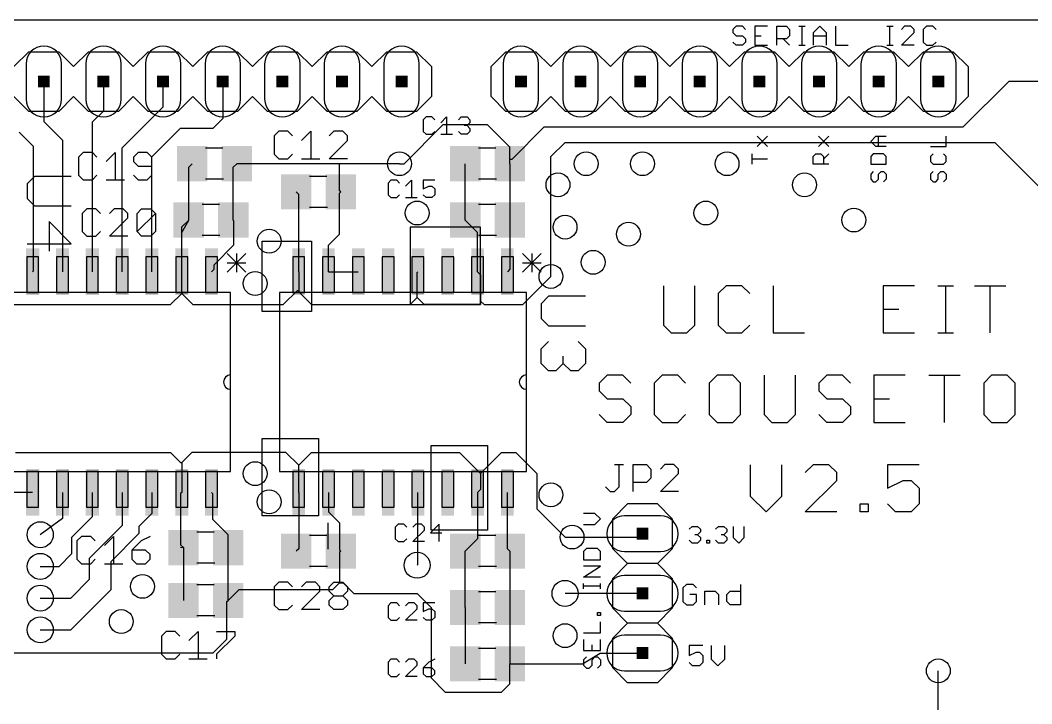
# Model space of a CAD drawing. Extents: x -15 to 114, y 5 to 68.
# Drawn here: x 47 to 90.08, y 38.2 to 67.31 of the extents above; entities that cross this region are included whole.
import ezdxf

# ---------------------------------------------------------------- set-up
doc = ezdxf.new("R2010")
doc.units = 0
doc.header["$MEASUREMENT"] = 0
doc.layers.get('0').update_dxf_attribs({"linetype": 'CONTINUOUS'})
for name, color, linetype in [('1', 22, 'CONTINUOUS'), ('17', 82, 'CONTINUOUS'), ('18', 82, 'CONTINUOUS'), ('20', 7, 'CONTINUOUS'), ('21', 7, 'CONTINUOUS'), ('25', 253, 'CONTINUOUS'), ('51', 53, 'CONTINUOUS')]:
    doc.layers.add(name, color=color, linetype=linetype)

# ---------------------------------------------------------------- blocks, each defined once
blk = doc.blocks.new('RECT')
blk.add_solid([(-0.5, -0.5), (0.5, -0.5), (-0.5, 0.5), (0.5, 0.5)])
blk = doc.blocks.new('LONGP100')
blk.add_lwpolyline([(-0.5, -0.5), (0.5, -0.5, 1), (0.5, 0.5), (-0.5, 0.5, 1)], format="xyb", close=True)
blk = doc.blocks.new('ROUNDV')
blk.add_circle((0, 0), 0.5)

msp = doc.modelspace()

# ---------------------------------------------------------------- linework, layer by layer
at = {"layer": '1'}
for p, q in [((48, 64.7), (48, 63)), ((50.55, 64.69), (50.54, 64.7)), ((50.55, 63.45), (50.55, 64.69)), ((53.08, 63.627), (53.08, 64.7)), ((55.62, 64.7), (55.62, 63.12)), ((87.15, 62.75), (89.1, 64.7)), ((93.72, 64.7), (89.1, 64.7)), ((50.065, 62.965), (50.55, 63.45)), ((51.335, 61.882), (53.08, 63.627)), ((48, 63), (48.795, 62.205)), ((50.065, 62.965), (50.065, 56.599)), ((55.62, 63.12), (55.2, 62.7)), ((46.95, 62.55), (47.55, 61.95)), ((53.81, 62.7), (52.605, 61.495)), ((55.2, 62.7), (53.81, 62.7)), ((65, 62.85), (63.35, 61.2)), ((66.9, 62.85), (65, 62.85)), ((67.85, 61.9), (66.9, 62.85)), ((67.95, 61.4), (69.3, 62.75)), ((87.15, 62.75), (69.3, 62.75)), ((48.795, 62.205), (48.795, 56.599)), ((69.6, 61.5), (70.2, 62.1)), ((70.2, 62.1), (88.5, 62.1)), ((88.5, 62.1), (92.1, 58.5)), ((47.55, 61.95), (47.55, 56.624)), ((51.335, 56.599), (51.335, 61.882)), ((67.85, 61.4), (67.85, 61.9)), ((52.605, 56.599), (52.605, 61.495)), ((54.17, 61.05), (54.32, 61.2)), ((56.07, 61.05), (56.22, 61.2)), ((60.6, 61.2), (56.22, 61.2)), ((63.15, 61.2), (60.6, 61.2)), ((60.6, 60.05), (60.6, 61.2)), ((63.15, 61.2), (63.35, 61.2)), ((65.95, 58.8), (65.95, 61.2)), ((67.85, 61.2), (67.85, 61.4)), ((67.85, 61.4), (67.95, 61.4)), ((67.85, 61.2), (67.85, 58.8)), ((69.6, 56.4), (69.6, 61.5)), ((54.17, 58.8), (54.17, 61.05)), ((56.07, 58.8), (56.07, 61.05)), ((58.855, 59.895), (58.75, 60)), ((58.855, 56.599), (58.855, 59.895)), ((60.65, 60), (60.6, 60.05)), ((60.6, 59.95), (60.65, 60)), ((60.6, 58.2), (60.6, 59.95)), ((53.875, 58.275), (54.17, 58.8)), ((53.875, 58.505), (54.17, 58.8)), ((56.1, 58.77), (56.07, 58.8)), ((56.1, 57.75), (56.1, 58.77)), ((66.475, 58.275), (65.95, 58.8)), ((67.85, 58.8), (67.85, 56.704)), ((53.875, 56.599), (53.875, 58.505)), ((60.125, 57.725), (60.6, 58.2)), ((66.6, 58.5), (63.6, 58.5)), ((63.6, 58.5), (63.6, 55.2)), ((66.475, 56.599), (66.475, 58.275)), ((66.6, 55.2), (66.6, 58.5)), ((55.25, 56.9), (56.1, 57.75)), ((57.3, 57.9), (59.4, 57.9)), ((57.3, 54.9), (57.3, 57.9)), ((59.4, 57.9), (59.4, 54.9)), ((60.125, 56.599), (60.125, 57.725)), ((55.25, 56.704), (55.25, 56.9)), ((47.55, 56.624), (47.525, 56.599)), ((53.875, 55.675), (53.875, 56.599)), ((55.25, 56.704), (55.145, 56.599)), ((58.855, 56.599), (58.855, 55.8)), ((60.125, 56.599), (61.395, 56.599)), ((63.9, 56.564), (63.935, 56.599)), ((63.9, 55.5), (63.9, 56.564)), ((66.475, 56.599), (66.6, 56.474)), ((66.6, 56.474), (66.6, 55.35)), ((67.85, 56.704), (67.745, 56.599)), ((68.4, 55.2), (69.6, 56.4)), ((53.4, 55.2), (53.875, 55.675)), ((53.875, 55.675), (54.35, 55.2)), ((58.2, 55.2), (58.8, 55.8)), ((58.8, 55.8), (58.855, 55.8)), ((58.855, 55.8), (58.855, 55.745)), ((58.855, 55.745), (59.4, 55.2)), ((46.5, 55.2), (53.4, 55.2)), ((54.35, 55.2), (58.2, 55.2)), ((59.4, 55.2), (63.6, 55.2)), ((63.6, 55.2), (63.9, 55.5)), ((63.6, 55.2), (66.6, 55.2)), ((64.2, 55.2), (63.9, 55.5)), ((66.6, 55.2), (64.2, 55.2)), ((66.6, 55.35), (66.6, 55.2)), ((66.75, 55.2), (66.6, 55.35)), ((66.75, 55.2), (68.4, 55.2)), ((59.4, 54.9), (57.3, 54.9)), ((57.3, 46.2), (57.3, 49.5)), ((57.3, 49.5), (59.7, 49.5)), ((59.7, 49.5), (59.7, 46.2)), ((64.5, 49.2), (66.9, 49.2)), ((64.5, 45.6), (64.5, 49.2)), ((66.9, 49.2), (66.9, 45.6)), ((46.8, 48.9), (53.4, 48.9)), ((53.4, 48.9), (53.825, 48.475)), ((54.3, 48.9), (53.875, 48.475)), ((58.31, 48.9), (54.3, 48.9)), ((58.855, 48.355), (58.31, 48.9)), ((58.855, 48.355), (59.4, 48.9)), ((59.4, 48.9), (65.7, 48.9)), ((65.7, 48.9), (66.6, 48)), ((66.6, 48), (67.5, 48.9)), ((67.5, 48.9), (68.1, 48.9)), ((68.1, 48.9), (69, 48)), ((53.825, 48.475), (53.875, 48.475)), ((53.875, 48.475), (53.875, 47.201)), ((58.855, 47.201), (58.855, 48.355)), ((66.6, 48), (66.6, 47.326)), ((69, 48), (69, 46.5)), ((47.525, 47.201), (46.255, 47.201)), ((48.795, 47.201), (48.795, 46.095)), ((50.065, 47.201), (50.065, 46.165)), ((51.335, 47.201), (51.335, 45.785)), ((52.605, 47.201), (52.605, 46.305)), ((53.875, 47.201), (53.825, 47.151)), ((53.825, 47.151), (53.825, 44.975)), ((55.2, 47.146), (55.145, 47.201)), ((55.2, 46.05), (55.2, 47.146)), ((58.855, 47.201), (58.855, 44.805)), ((60.125, 47.201), (60.125, 46.375)), ((63.935, 44.135), (63.935, 47.201)), ((66.6, 47.326), (66.475, 47.201)), ((66.475, 47.201), (66.475, 45.225)), ((67.745, 44.805), (67.745, 47.201)), ((50.065, 46.165), (49.2, 45.3)), ((52.605, 46.305), (52.05, 45.75)), ((59.7, 46.2), (57.3, 46.2)), ((60.125, 46.375), (60.6, 45.9)), ((69, 46.5), (70.2, 45.3)), ((48.795, 46.095), (47.85, 45.4)), ((49.95, 44.4), (51.335, 45.785)), ((52.05, 45.75), (52.05, 45.45)), ((55.85, 45.4), (55.2, 46.05)), ((60.6, 45.9), (60.6, 44.75)), ((49.2, 44.6), (49.2, 45.3)), ((52.05, 45.45), (50.85, 44.25)), ((55.85, 44.85), (55.85, 45.4)), ((66.9, 45.6), (64.5, 45.6)), ((70.2, 45.3), (70.5, 45.3)), ((70.5, 45.3), (73.36, 45.3)), ((73.36, 45.3), (73.5, 45.44)), ((53.825, 44.975), (53.95, 44.85)), ((53.825, 44.875), (53.95, 44.85)), ((53.95, 44.85), (53.95, 42.6)), ((55.85, 42.6), (55.85, 44.85)), ((66.475, 45.225), (65.95, 44.7)), ((48.65, 44.05), (49.2, 44.6)), ((49.95, 43.5), (49.95, 44.4)), ((58.855, 44.805), (58.75, 44.7)), ((60.6, 44.75), (60.65, 44.7)), ((60.65, 44.7), (60.6, 44.65)), ((60.6, 44.65), (60.6, 43.35)), ((65.95, 42.3), (65.95, 44.7)), ((67.85, 44.7), (67.745, 44.805)), ((67.85, 44.7), (67.85, 42.3)), ((47.85, 44.05), (48.65, 44.05)), ((50.85, 44.25), (50.85, 43.05)), ((63.9, 44.1), (63.935, 44.135)), ((49.15, 42.7), (49.95, 43.5)), ((60.6, 43.35), (60.3, 43.05)), ((60.6, 43.35), (60.75, 43.35)), ((60.75, 43.35), (61.2, 42.9)), ((47.85, 42.7), (49.15, 42.7)), ((49.15, 41.35), (50.85, 43.05)), ((56.3, 43.05), (55.85, 42.6)), ((60.3, 43.05), (56.3, 43.05)), ((61.2, 42.9), (63.9, 42.9)), ((63.9, 42.9), (64.5, 42.3)), ((73.5, 42.9), (70.2, 42.9)), ((55.8, 42.55), (55.85, 42.6)), ((55.8, 40.95), (55.8, 42.55)), ((64.5, 42.3), (64.5, 39.3)), ((65.95, 42.3), (65.95, 39.9)), ((67.85, 42.3), (67.85, 39.9)), ((47.85, 41.35), (49.15, 41.35)), ((55.2, 40.35), (55.8, 40.95)), ((55.2, 40.35), (44.7, 40.35)), ((70.94, 39.9), (71.7, 40.36)), ((71.7, 40.36), (73.5, 40.36)), ((67.85, 39.05), (67.85, 39.9)), ((67.85, 39.9), (70.94, 39.9)), ((64.5, 39.3), (65.1, 38.7)), ((86.1, 33.75), (86.1, 39.6)), ((67.5, 38.7), (67.85, 39.05)), ((65.1, 38.7), (67.5, 38.7))]:
    msp.add_line(p, q, dxfattribs=at)
at = {"layer": '20'}
msp.add_line((114.38, 67.31), (-15.315, 67.31), dxfattribs=at)
at = {"layer": '21'}
for p, q in [((77.4872, 67.0571), (77.3516, 66.9215)), ((77.3516, 66.9215), (77.3516, 66.7859)), ((77.3516, 66.7859), (77.4872, 66.6503)), ((77.7583, 67.0571), (77.4872, 67.0571)), ((77.8939, 66.9215), (77.7583, 67.0571)), ((78.8294, 67.0571), (78.2871, 67.0571)), ((78.2871, 67.0571), (78.2871, 66.2436)), ((79.2226, 66.2436), (79.2226, 67.0571)), ((79.2226, 67.0571), (79.6294, 67.0571)), ((79.6294, 67.0571), (79.765, 66.9215)), ((79.765, 66.9215), (79.765, 66.6503)), ((80.1582, 67.0571), (80.4293, 67.0571)), ((80.2937, 66.2436), (80.2937, 67.0571)), ((80.7818, 66.7859), (81.053, 67.0571)), ((80.7818, 66.2436), (80.7818, 66.7859)), ((81.053, 67.0571), (81.3242, 66.7859)), ((81.3242, 66.7859), (81.3242, 66.2436)), ((81.7174, 67.0571), (81.7174, 66.2436)), ((83.9016, 67.0571), (84.1728, 67.0571)), ((84.0372, 66.2436), (84.0372, 67.0571)), ((84.6609, 67.0571), (84.5253, 66.9215)), ((84.5253, 66.2436), (85.0676, 66.7859)), ((84.932, 67.0571), (84.6609, 67.0571)), ((85.0676, 66.9215), (84.932, 67.0571)), ((85.0676, 66.7859), (85.0676, 66.9215)), ((85.5964, 67.0571), (85.4608, 66.9215)), ((85.4608, 66.9215), (85.4608, 66.3792)), ((85.8675, 67.0571), (85.5964, 67.0571)), ((86.0031, 66.9215), (85.8675, 67.0571)), ((77.4872, 66.2436), (77.3516, 66.3792)), ((77.4872, 66.6503), (77.7583, 66.6503)), ((77.7583, 66.6503), (77.8939, 66.5148)), ((77.8939, 66.3792), (77.7583, 66.2436)), ((77.8939, 66.5148), (77.8939, 66.3792)), ((78.2871, 66.6503), (78.5583, 66.6503)), ((79.6294, 66.5148), (79.2226, 66.5148)), ((79.4938, 66.5148), (79.765, 66.2436)), ((79.765, 66.6503), (79.6294, 66.5148)), ((80.7818, 66.6503), (81.3242, 66.6503)), ((85.4608, 66.3792), (85.5964, 66.2436)), ((85.8675, 66.2436), (86.0031, 66.3792)), ((46.73, 65.335), (47.365, 65.97)), ((47.365, 65.97), (48.635, 65.97)), ((48.635, 65.97), (49.27, 65.335)), ((49.27, 65.335), (49.905, 65.97)), ((49.905, 65.97), (51.175, 65.97)), ((51.175, 65.97), (51.81, 65.335)), ((51.81, 65.335), (52.445, 65.97)), ((52.445, 65.97), (53.715, 65.97)), ((53.715, 65.97), (54.35, 65.335)), ((54.35, 65.335), (54.985, 65.97)), ((54.985, 65.97), (56.255, 65.97)), ((56.255, 65.97), (56.89, 65.335)), ((56.89, 65.335), (57.525, 65.97)), ((57.525, 65.97), (58.795, 65.97)), ((58.795, 65.97), (59.43, 65.335)), ((59.43, 65.335), (60.065, 65.97)), ((60.065, 65.97), (61.335, 65.97)), ((61.335, 65.97), (61.97, 65.335)), ((61.97, 65.335), (62.605, 65.97)), ((62.605, 65.97), (63.875, 65.97)), ((63.875, 65.97), (64.51, 65.335)), ((67.05, 65.335), (67.685, 65.97)), ((67.685, 65.97), (68.955, 65.97)), ((68.955, 65.97), (69.59, 65.335)), ((69.59, 65.335), (70.225, 65.97)), ((70.225, 65.97), (71.495, 65.97)), ((71.495, 65.97), (72.13, 65.335)), ((72.13, 65.335), (72.765, 65.97)), ((72.765, 65.97), (74.035, 65.97)), ((74.035, 65.97), (74.67, 65.335)), ((74.67, 65.335), (75.305, 65.97)), ((75.305, 65.97), (76.575, 65.97)), ((76.575, 65.97), (77.21, 65.335)), ((77.21, 65.335), (77.845, 65.97)), ((77.7583, 66.2436), (77.4872, 66.2436)), ((77.845, 65.97), (79.115, 65.97)), ((78.2871, 66.2436), (78.8294, 66.2436)), ((79.115, 65.97), (79.75, 65.335)), ((79.75, 65.335), (80.385, 65.97)), ((80.1582, 66.2436), (80.4293, 66.2436)), ((80.385, 65.97), (81.655, 65.97)), ((81.655, 65.97), (82.29, 65.335)), ((81.7174, 66.2436), (82.2597, 66.2436)), ((82.29, 65.335), (82.925, 65.97)), ((82.925, 65.97), (84.195, 65.97)), ((83.9016, 66.2436), (84.1728, 66.2436)), ((84.195, 65.97), (84.83, 65.335)), ((85.0676, 66.2436), (84.5253, 66.2436)), ((84.83, 65.335), (85.465, 65.97)), ((85.465, 65.97), (86.735, 65.97)), ((85.5964, 66.2436), (85.8675, 66.2436)), ((86.735, 65.97), (87.37, 65.335)), ((64.51, 65.335), (64.51, 64.065)), ((67.05, 64.065), (67.05, 65.335)), ((87.37, 65.335), (87.37, 64.065)), ((47.365, 63.43), (46.73, 64.065)), ((49.27, 64.065), (48.635, 63.43)), ((49.905, 63.43), (49.27, 64.065)), ((51.81, 64.065), (51.175, 63.43)), ((52.445, 63.43), (51.81, 64.065)), ((54.35, 64.065), (53.715, 63.43)), ((54.985, 63.43), (54.35, 64.065)), ((56.89, 64.065), (56.255, 63.43)), ((57.525, 63.43), (56.89, 64.065)), ((59.43, 64.065), (58.795, 63.43)), ((60.065, 63.43), (59.43, 64.065)), ((61.97, 64.065), (61.335, 63.43)), ((62.605, 63.43), (61.97, 64.065)), ((64.51, 64.065), (63.875, 63.43)), ((67.685, 63.43), (67.05, 64.065)), ((69.59, 64.065), (68.955, 63.43)), ((70.225, 63.43), (69.59, 64.065)), ((72.13, 64.065), (71.495, 63.43)), ((72.765, 63.43), (72.13, 64.065)), ((74.67, 64.065), (74.035, 63.43)), ((75.305, 63.43), (74.67, 64.065)), ((77.21, 64.065), (76.575, 63.43)), ((77.845, 63.43), (77.21, 64.065)), ((79.75, 64.065), (79.115, 63.43)), ((80.385, 63.43), (79.75, 64.065)), ((82.29, 64.065), (81.655, 63.43)), ((82.925, 63.43), (82.29, 64.065)), ((84.83, 64.065), (84.195, 63.43)), ((85.465, 63.43), (84.83, 64.065)), ((87.37, 64.065), (86.735, 63.43)), ((48.635, 63.43), (47.365, 63.43)), ((51.175, 63.43), (49.905, 63.43)), ((53.715, 63.43), (52.445, 63.43)), ((56.255, 63.43), (54.985, 63.43)), ((58.795, 63.43), (57.525, 63.43)), ((61.335, 63.43), (60.065, 63.43)), ((63.875, 63.43), (62.605, 63.43)), ((68.955, 63.43), (67.685, 63.43)), ((71.495, 63.43), (70.225, 63.43)), ((74.035, 63.43), (72.765, 63.43)), ((76.575, 63.43), (75.305, 63.43)), ((79.115, 63.43), (77.845, 63.43)), ((81.655, 63.43), (80.385, 63.43)), ((84.195, 63.43), (82.925, 63.43)), ((86.735, 63.43), (85.465, 63.43)), ((78.3896, 61.9278), (78.8302, 62.3684)), ((78.8302, 61.9278), (78.3896, 62.3684)), ((80.9896, 61.9278), (81.4302, 62.3684)), ((81.4302, 61.9278), (80.9896, 62.3684)), ((83.2192, 62.1481), (83.4396, 62.3684)), ((83.4396, 61.9278), (83.2192, 62.1481)), ((83.4396, 62.3684), (83.8802, 62.3684)), ((83.5497, 61.9278), (83.5497, 62.3684)), ((86.4302, 61.9278), (86.4302, 62.3684)), ((78.1692, 61.1794), (78.1692, 61.62)), ((80.7692, 61.5099), (80.8794, 61.62)), ((80.8794, 61.62), (81.0997, 61.62)), ((81.0997, 61.62), (81.2099, 61.5099)), ((81.2099, 61.3997), (81.4302, 61.62)), ((83.3294, 61.62), (83.2192, 61.5099)), ((83.77, 61.62), (83.3294, 61.62)), ((83.8802, 61.9278), (83.4396, 61.9278)), ((83.8802, 61.5099), (83.77, 61.62)), ((85.7692, 61.9278), (86.4302, 61.9278)), ((85.8794, 61.62), (85.7692, 61.5099)), ((86.4302, 61.5099), (86.32, 61.62)), ((78.8302, 61.3997), (78.1692, 61.3997)), ((80.7692, 61.1794), (80.7692, 61.5099)), ((81.2099, 61.5099), (81.2099, 61.1794)), ((83.2192, 61.5099), (83.2192, 61.1794)), ((83.8802, 61.1794), (83.8802, 61.5099)), ((85.7692, 61.5099), (85.7692, 61.2895)), ((85.7692, 61.2895), (85.8794, 61.1794)), ((86.32, 61.1794), (86.4302, 61.2895)), ((86.4302, 61.2895), (86.4302, 61.5099)), ((81.4302, 61.1794), (80.7692, 61.1794)), ((83.2192, 61.1794), (83.8802, 61.1794)), ((83.3294, 60.8716), (83.2192, 60.7614)), ((83.2192, 60.7614), (83.2192, 60.5411)), ((83.5497, 60.7614), (83.6599, 60.8716)), ((83.5497, 60.5411), (83.5497, 60.7614)), ((83.6599, 60.8716), (83.77, 60.8716)), ((83.77, 60.8716), (83.8802, 60.7614)), ((83.8802, 60.7614), (83.8802, 60.5411)), ((85.8794, 60.8716), (85.7692, 60.7614)), ((85.7692, 60.7614), (85.7692, 60.5411)), ((85.8794, 61.1794), (86.32, 61.1794)), ((86.0997, 60.7614), (86.2099, 60.8716)), ((86.0997, 60.5411), (86.0997, 60.7614)), ((86.2099, 60.8716), (86.32, 60.8716)), ((86.32, 60.8716), (86.4302, 60.7614)), ((86.4302, 60.7614), (86.4302, 60.5411)), ((83.2192, 60.5411), (83.3294, 60.431)), ((83.3294, 60.431), (83.4396, 60.431)), ((83.4396, 60.431), (83.5497, 60.5411)), ((83.8802, 60.5411), (83.77, 60.431)), ((85.7692, 60.5411), (85.8794, 60.431)), ((85.8794, 60.431), (85.9896, 60.431)), ((85.9896, 60.431), (86.0997, 60.5411)), ((86.4302, 60.5411), (86.32, 60.431)), ((69.1852, 57.3737), (68.3886, 56.5772)), ((68.3886, 57.3737), (69.1852, 56.5772)), ((68.7869, 57.3737), (68.7869, 56.5772)), ((68.3886, 56.9754), (69.1852, 56.9754)), ((55.9578, 55.71), (55.7546, 55.71)), ((55.9578, 52.2048), (55.9578, 55.71)), ((58.2454, 55.71), (58.0422, 55.71)), ((58.0422, 55.71), (58.0422, 48.09)), ((68.5578, 55.71), (68.3546, 55.71)), ((68.5578, 52.2048), (68.5578, 55.71)), ((74.3894, 56.0023), (74.3894, 54.3287)), ((75.7282, 54.3287), (75.7282, 56.0023)), ((77.0629, 56.0023), (76.7282, 55.6675)), ((76.7282, 55.6675), (76.7282, 54.3287)), ((77.7323, 56.0023), (77.0629, 56.0023)), ((78.067, 55.6675), (77.7323, 56.0023)), ((79.067, 56.0023), (79.067, 53.994)), ((85.0834, 56.0023), (83.7445, 56.0023)), ((83.7445, 56.0023), (83.7445, 53.994)), ((86.0833, 56.0023), (86.7528, 56.0023)), ((86.4181, 53.994), (86.4181, 56.0023)), ((87.6425, 56.0023), (88.9814, 56.0023)), ((88.312, 53.994), (88.312, 56.0023)), ((83.7445, 54.9981), (84.414, 54.9981)), ((74.3894, 54.3287), (74.7241, 53.994)), ((75.3935, 53.994), (75.7282, 54.3287)), ((76.7282, 54.3287), (77.0629, 53.994)), ((77.7323, 53.994), (78.067, 54.3287)), ((74.7241, 53.994), (75.3935, 53.994)), ((77.0629, 53.994), (77.7323, 53.994)), ((79.067, 53.994), (80.4058, 53.994)), ((83.7445, 53.994), (85.0834, 53.994)), ((86.0833, 53.994), (86.7528, 53.994)), ((55.9578, 51.5952), (55.9578, 52.2048)), ((68.5578, 51.5952), (68.5578, 52.2048)), ((71.9955, 52.1923), (71.6608, 51.8575)), ((72.6649, 52.1923), (71.9955, 52.1923)), ((72.9996, 51.8575), (72.6649, 52.1923)), ((74.3343, 52.1923), (73.9996, 51.8575)), ((75.0037, 52.1923), (74.3343, 52.1923)), ((75.3384, 51.8575), (75.0037, 52.1923)), ((76.6731, 52.1923), (76.3384, 51.8575)), ((77.3425, 52.1923), (76.6731, 52.1923)), ((77.6772, 51.8575), (77.3425, 52.1923)), ((78.6771, 52.1923), (78.6771, 50.5187)), ((80.016, 50.5187), (80.016, 52.1923)), ((81.3507, 52.1923), (81.0159, 51.8575)), ((82.0201, 52.1923), (81.3507, 52.1923)), ((82.3548, 51.8575), (82.0201, 52.1923)), ((84.6936, 52.1923), (83.3547, 52.1923)), ((83.3547, 52.1923), (83.3547, 50.184)), ((85.6935, 52.1923), (87.0324, 52.1923)), ((86.363, 50.184), (86.363, 52.1923)), ((88.3671, 52.1923), (88.0323, 51.8575)), ((89.0365, 52.1923), (88.3671, 52.1923)), ((89.3712, 51.8575), (89.0365, 52.1923)), ((71.6608, 51.8575), (71.6608, 51.5228)), ((73.9996, 51.8575), (73.9996, 50.5187)), ((76.3384, 51.8575), (76.3384, 50.5187)), ((77.6772, 50.5187), (77.6772, 51.8575)), ((81.0159, 51.8575), (81.0159, 51.5228)), ((88.0323, 51.8575), (88.0323, 50.5187)), ((89.3712, 50.5187), (89.3712, 51.8575)), ((55.9578, 48.09), (55.9578, 51.5952)), ((68.5578, 48.09), (68.5578, 51.5952)), ((71.6608, 51.5228), (71.9955, 51.1881)), ((81.0159, 51.5228), (81.3507, 51.1881)), ((71.9955, 51.1881), (72.6649, 51.1881)), ((72.6649, 51.1881), (72.9996, 50.8534)), ((72.9996, 50.8534), (72.9996, 50.5187)), ((81.3507, 51.1881), (82.0201, 51.1881)), ((82.0201, 51.1881), (82.3548, 50.8534)), ((82.3548, 50.8534), (82.3548, 50.5187)), ((83.3547, 51.1881), (84.0242, 51.1881)), ((71.9955, 50.184), (71.6608, 50.5187)), ((72.9996, 50.5187), (72.6649, 50.184)), ((73.9996, 50.5187), (74.3343, 50.184)), ((75.0037, 50.184), (75.3384, 50.5187)), ((76.3384, 50.5187), (76.6731, 50.184)), ((77.3425, 50.184), (77.6772, 50.5187)), ((78.6771, 50.5187), (79.0119, 50.184)), ((79.6813, 50.184), (80.016, 50.5187)), ((81.3507, 50.184), (81.0159, 50.5187)), ((82.3548, 50.5187), (82.0201, 50.184)), ((88.0323, 50.5187), (88.3671, 50.184)), ((89.0365, 50.184), (89.3712, 50.5187)), ((72.6649, 50.184), (71.9955, 50.184)), ((74.3343, 50.184), (75.0037, 50.184)), ((76.6731, 50.184), (77.3425, 50.184)), ((79.0119, 50.184), (79.6813, 50.184)), ((82.0201, 50.184), (81.3507, 50.184)), ((83.3547, 50.184), (84.6936, 50.184)), ((88.3671, 50.184), (89.0365, 50.184)), ((78.0925, 48.3823), (78.0925, 47.0434)), ((79.4313, 47.0434), (79.4313, 48.3823)), ((80.766, 48.3823), (80.4313, 48.0475)), ((81.4354, 48.3823), (80.766, 48.3823)), ((81.7701, 48.0475), (81.4354, 48.3823)), ((85.2783, 48.3823), (83.9394, 48.3823)), ((83.9394, 48.3823), (83.9394, 47.3781)), ((55.7546, 48.09), (55.9578, 48.09)), ((58.0422, 48.09), (58.2454, 48.09)), ((68.3546, 48.09), (68.5578, 48.09)), ((81.7701, 47.7128), (81.7701, 48.0475)), ((80.4313, 46.374), (81.7701, 47.7128)), ((83.9394, 47.3781), (84.6089, 47.7128)), ((84.6089, 47.7128), (84.9436, 47.7128)), ((84.9436, 47.7128), (85.2783, 47.3781)), ((78.0925, 47.0434), (78.7619, 46.374)), ((78.7619, 46.374), (79.4313, 47.0434)), ((85.2783, 47.3781), (85.2783, 46.7087)), ((72.865, 46.71), (72.23, 46.075)), ((74.135, 46.71), (72.865, 46.71)), ((74.77, 46.075), (74.135, 46.71)), ((82.77, 46.374), (82.77, 46.7087)), ((82.77, 46.7087), (83.1048, 46.7087)), ((83.1048, 46.7087), (83.1048, 46.374)), ((84.2742, 46.374), (83.9394, 46.7087)), ((85.2783, 46.7087), (84.9436, 46.374)), ((71.4683, 46.3072), (70.9938, 46.3072)), ((71.7056, 46.0699), (71.4683, 46.3072)), ((81.7701, 46.374), (80.4313, 46.374)), ((83.1048, 46.374), (82.77, 46.374)), ((84.9436, 46.374), (84.2742, 46.374)), ((60.0996, 45.9056), (60.0996, 44.788)), ((70.9938, 45.8326), (71.4683, 45.8326)), ((71.4683, 45.8326), (71.7056, 46.0699)), ((72.23, 44.805), (72.23, 46.075)), ((74.77, 46.075), (74.77, 44.805)), ((75.4911, 45.6376), (75.6097, 45.7562)), ((75.6097, 45.7562), (75.847, 45.7562)), ((75.847, 45.7562), (75.9656, 45.6376)), ((76.6137, 45.6376), (76.7323, 45.7562)), ((76.7323, 45.7562), (76.9696, 45.7562)), ((76.9696, 45.7562), (77.0882, 45.6376)), ((77.3621, 45.7562), (77.3621, 45.2817)), ((77.8366, 45.2817), (77.8366, 45.7562)), ((75.847, 45.4003), (75.7283, 45.4003)), ((75.9656, 45.5189), (75.847, 45.4003)), ((75.847, 45.4003), (75.9656, 45.2817)), ((75.9656, 45.6376), (75.9656, 45.5189)), ((75.9656, 45.2817), (75.9656, 45.163)), ((76.9696, 45.4003), (76.851, 45.4003)), ((77.0882, 45.5189), (76.9696, 45.4003)), ((76.9696, 45.4003), (77.0882, 45.2817)), ((77.0882, 45.6376), (77.0882, 45.5189)), ((77.0882, 45.2817), (77.0882, 45.163)), ((77.3621, 45.2817), (77.5994, 45.0444)), ((77.5994, 45.0444), (77.8366, 45.2817)), ((71.1124, 44.8103), (70.9938, 44.6917)), ((71.587, 44.8103), (71.1124, 44.8103)), ((71.7056, 44.6917), (71.587, 44.8103)), ((75.6097, 45.0444), (75.4911, 45.163)), ((75.847, 45.0444), (75.6097, 45.0444)), ((75.9656, 45.163), (75.847, 45.0444)), ((76.2395, 45.0444), (76.2395, 45.163)), ((76.2395, 45.163), (76.3581, 45.163)), ((76.3581, 45.0444), (76.2395, 45.0444)), ((76.3581, 45.163), (76.3581, 45.0444)), ((76.7323, 45.0444), (76.6137, 45.163)), ((76.9696, 45.0444), (76.7323, 45.0444)), ((77.0882, 45.163), (76.9696, 45.0444)), ((70.9938, 44.6917), (70.9938, 44.3358)), ((71.7056, 44.3358), (71.7056, 44.6917)), ((72.865, 44.17), (72.23, 44.805)), ((74.77, 44.805), (74.135, 44.17)), ((70.9938, 44.3358), (71.7056, 44.3358)), ((70.9938, 43.5874), (71.7056, 44.0619)), ((71.7056, 44.0619), (70.9938, 44.0619)), ((72.23, 43.535), (72.865, 44.17)), ((74.135, 44.17), (72.865, 44.17)), ((74.135, 44.17), (74.77, 43.535)), ((71.7056, 43.5874), (70.9938, 43.5874)), ((72.23, 42.265), (72.23, 43.535)), ((74.77, 43.535), (74.77, 42.265)), ((70.9938, 43.0884), (70.9938, 43.3257)), ((71.7056, 43.2071), (70.9938, 43.2071)), ((71.7056, 43.0884), (71.7056, 43.3257)), ((75.367, 43.2825), (75.2229, 43.1385)), ((75.2229, 43.1385), (75.2229, 42.5623)), ((75.6551, 43.2825), (75.367, 43.2825)), ((75.7991, 43.1385), (75.6551, 43.2825)), ((77.6702, 43.2825), (77.6702, 42.4182)), ((75.7991, 42.8504), (75.511, 42.8504)), ((75.7991, 42.5623), (75.7991, 42.8504)), ((76.1584, 42.4182), (76.1584, 42.9944)), ((76.1584, 42.9944), (76.5906, 42.9944)), ((76.5906, 42.9944), (76.7347, 42.8504)), ((76.7347, 42.8504), (76.7347, 42.4182)), ((77.094, 42.8504), (77.238, 42.9944)), ((77.094, 42.5623), (77.094, 42.8504)), ((77.238, 42.9944), (77.6702, 42.9944)), ((72.865, 41.63), (72.23, 42.265)), ((74.77, 42.265), (74.135, 41.63)), ((75.2229, 42.5623), (75.367, 42.4182)), ((75.367, 42.4182), (75.6551, 42.4182)), ((75.6551, 42.4182), (75.7991, 42.5623)), ((77.238, 42.4182), (77.094, 42.5623)), ((77.6702, 42.4182), (77.238, 42.4182)), ((71.587, 41.9658), (71.587, 42.0844)), ((71.587, 42.0844), (71.7056, 42.0844)), ((71.7056, 41.9658), (71.587, 41.9658)), ((71.7056, 42.0844), (71.7056, 41.9658)), ((71.7056, 41.2174), (71.7056, 41.6919)), ((72.23, 40.995), (72.865, 41.63)), ((74.135, 41.63), (72.865, 41.63)), ((74.135, 41.63), (74.77, 40.995)), ((70.9938, 41.2174), (71.7056, 41.2174)), ((70.9938, 40.9435), (70.9938, 40.469)), ((71.7056, 40.469), (71.7056, 40.9435)), ((72.23, 39.725), (72.23, 40.995)), ((74.77, 40.995), (74.77, 39.725)), ((71.3497, 40.469), (71.3497, 40.7062)), ((76.0669, 40.6825), (75.4907, 40.6825)), ((75.4907, 40.6825), (75.4907, 40.2504)), ((76.4262, 40.6825), (76.4262, 40.1063)), ((77.0024, 40.1063), (77.0024, 40.6825)), ((70.9938, 40.469), (71.7056, 40.469)), ((71.1124, 40.1951), (70.9938, 40.0765)), ((70.9938, 40.0765), (70.9938, 39.8392)), ((71.3497, 40.0765), (71.4683, 40.1951)), ((71.3497, 39.8392), (71.3497, 40.0765)), ((71.4683, 40.1951), (71.587, 40.1951)), ((71.587, 40.1951), (71.7056, 40.0765)), ((71.7056, 40.0765), (71.7056, 39.8392)), ((75.4907, 40.2504), (75.7788, 40.3944)), ((75.7788, 40.3944), (75.9228, 40.3944)), ((75.9228, 40.3944), (76.0669, 40.2504)), ((76.0669, 40.2504), (76.0669, 39.9623)), ((76.4262, 40.1063), (76.7143, 39.8182)), ((76.7143, 39.8182), (77.0024, 40.1063)), ((70.9938, 39.8392), (71.1124, 39.7206)), ((71.1124, 39.7206), (71.2311, 39.7206)), ((71.2311, 39.7206), (71.3497, 39.8392)), ((71.7056, 39.8392), (71.587, 39.7206)), ((72.865, 39.09), (72.23, 39.725)), ((74.77, 39.725), (74.135, 39.09)), ((75.6347, 39.8182), (75.4907, 39.9623)), ((75.9228, 39.8182), (75.6347, 39.8182)), ((76.0669, 39.9623), (75.9228, 39.8182)), ((74.135, 39.09), (72.865, 39.09))]:
    msp.add_line(p, q, dxfattribs=at)
for centre in [(55.9578, 51.9), (68.5578, 51.9)]:
    msp.add_arc(centre, 0.3048, 90, 270, dxfattribs=at)
at = {"layer": '25'}
for p, q in [((64.2857, 63.1925), (64.1629, 63.0697)), ((64.1629, 63.0697), (64.1629, 62.5782)), ((64.5315, 63.1925), (64.2857, 63.1925)), ((64.6543, 63.0697), (64.5315, 63.1925)), ((64.9113, 62.9468), (65.157, 63.1925)), ((65.157, 63.1925), (65.157, 62.4553)), ((65.6597, 63.0697), (65.7826, 63.1925)), ((65.7826, 63.1925), (66.0283, 63.1925)), ((66.0283, 63.1925), (66.1512, 63.0697)), ((66.1512, 62.9468), (66.0283, 62.8239)), ((66.1512, 63.0697), (66.1512, 62.9468)), ((58.0075, 62.5802), (57.8126, 62.3853)), ((58.3973, 62.5802), (58.0075, 62.5802)), ((58.5922, 62.3853), (58.3973, 62.5802)), ((58.982, 62.1904), (59.3718, 62.5802)), ((59.3718, 62.5802), (59.3718, 61.4108)), ((60.3463, 62.5802), (60.1514, 62.3853)), ((60.7361, 62.5802), (60.3463, 62.5802)), ((60.931, 62.3853), (60.7361, 62.5802)), ((64.1629, 62.5782), (64.2857, 62.4553)), ((64.5315, 62.4553), (64.6543, 62.5782)), ((65.7826, 62.4553), (65.6597, 62.5782)), ((66.0283, 62.8239), (65.9054, 62.8239)), ((66.0283, 62.8239), (66.1512, 62.701)), ((66.1512, 62.5782), (66.0283, 62.4553)), ((66.1512, 62.701), (66.1512, 62.5782)), ((57.8126, 62.3853), (57.8126, 61.6057)), ((60.1514, 61.4108), (60.931, 62.1904)), ((60.931, 62.1904), (60.931, 62.3853)), ((64.2857, 62.4553), (64.5315, 62.4553)), ((64.9113, 62.4553), (65.4028, 62.4553)), ((66.0283, 62.4553), (65.7826, 62.4553)), ((49.6775, 61.6802), (49.4826, 61.4853)), ((50.0673, 61.6802), (49.6775, 61.6802)), ((50.2622, 61.4853), (50.0673, 61.6802)), ((50.652, 61.2904), (51.0418, 61.6802)), ((51.0418, 61.6802), (51.0418, 60.5108)), ((52.0163, 61.6802), (51.8214, 61.4853)), ((52.4061, 61.6802), (52.0163, 61.6802)), ((52.601, 61.4853), (52.4061, 61.6802)), ((49.4826, 61.4853), (49.4826, 60.7057)), ((51.8214, 61.4853), (51.8214, 61.2904)), ((51.8214, 61.2904), (52.0163, 61.0955)), ((52.601, 60.7057), (52.601, 61.4853)), ((57.8126, 61.6057), (58.0075, 61.4108)), ((58.0075, 61.4108), (58.3973, 61.4108)), ((58.3973, 61.4108), (58.5922, 61.6057)), ((58.982, 61.4108), (59.7616, 61.4108)), ((60.931, 61.4108), (60.1514, 61.4108)), ((52.0163, 61.0955), (52.601, 61.0955)), ((47.6001, 60.6528), (47.2866, 60.3393)), ((47.2866, 60.3393), (47.2866, 59.7122)), ((49.1678, 60.6528), (47.6001, 60.6528)), ((49.4826, 60.7057), (49.6775, 60.5108)), ((49.6775, 60.5108), (50.0673, 60.5108)), ((50.0673, 60.5108), (50.2622, 60.7057)), ((50.652, 60.5108), (51.4316, 60.5108)), ((51.8214, 60.7057), (52.0163, 60.5108)), ((52.0163, 60.5108), (52.4061, 60.5108)), ((52.4061, 60.5108), (52.601, 60.7057)), ((62.7857, 60.4925), (62.6629, 60.3697)), ((62.6629, 60.3697), (62.6629, 59.8782)), ((63.0315, 60.4925), (62.7857, 60.4925)), ((63.1543, 60.3697), (63.0315, 60.4925)), ((63.4113, 60.2468), (63.657, 60.4925)), ((63.657, 60.4925), (63.657, 59.7553)), ((64.6512, 60.4925), (64.1597, 60.4925)), ((64.1597, 60.4925), (64.1597, 60.1239)), ((64.1597, 60.1239), (64.4054, 60.2468)), ((64.4054, 60.2468), (64.5283, 60.2468)), ((64.5283, 60.2468), (64.6512, 60.1239)), ((64.6512, 60.1239), (64.6512, 59.8782)), ((47.2866, 59.7122), (47.6001, 59.3987)), ((62.6629, 59.8782), (62.7857, 59.7553)), ((62.7857, 59.7553), (63.0315, 59.7553)), ((63.0315, 59.7553), (63.1543, 59.8782)), ((63.4113, 59.7553), (63.9028, 59.7553)), ((64.2826, 59.7553), (64.1597, 59.8782)), ((64.5283, 59.7553), (64.2826, 59.7553)), ((64.6512, 59.8782), (64.5283, 59.7553)), ((47.6001, 59.3987), (49.1678, 59.3987)), ((49.8275, 59.2802), (49.6326, 59.0853)), ((49.6326, 59.0853), (49.6326, 58.3057)), ((50.2173, 59.2802), (49.8275, 59.2802)), ((50.4122, 59.0853), (50.2173, 59.2802)), ((50.9969, 59.2802), (50.802, 59.0853)), ((51.3867, 59.2802), (50.9969, 59.2802)), ((51.5816, 59.0853), (51.3867, 59.2802)), ((51.5816, 58.8904), (51.5816, 59.0853)), ((51.9714, 59.0853), (52.1663, 59.2802)), ((51.9714, 58.3057), (51.9714, 59.0853)), ((51.9714, 58.3057), (52.751, 59.0853)), ((52.1663, 59.2802), (52.5561, 59.2802)), ((52.5561, 59.2802), (52.751, 59.0853)), ((52.751, 59.0853), (52.751, 58.3057)), ((49.1678, 57.7944), (48.2272, 58.735)), ((48.2272, 58.735), (48.2272, 57.4809)), ((50.802, 58.1108), (51.5816, 58.8904)), ((49.6326, 58.3057), (49.8275, 58.1108)), ((50.2173, 58.1108), (50.4122, 58.3057)), ((52.1663, 58.1108), (51.9714, 58.3057)), ((52.751, 58.3057), (52.5561, 58.1108)), ((47.2866, 57.7944), (49.1678, 57.7944)), ((49.8275, 58.1108), (50.2173, 58.1108)), ((51.5816, 58.1108), (50.802, 58.1108)), ((52.5561, 58.1108), (52.1663, 58.1108)), ((69.5001, 55.5528), (69.1866, 55.2393)), ((69.1866, 55.2393), (69.1866, 54.6122)), ((71.0678, 55.5528), (69.5001, 55.5528)), ((69.1866, 54.6122), (69.5001, 54.2987)), ((69.5001, 54.2987), (71.0678, 54.2987)), ((69.1866, 53.3215), (69.5001, 53.635)), ((70.7543, 53.635), (71.0678, 53.3215)), ((69.1866, 52.6944), (69.1866, 53.3215)), ((70.1272, 52.6944), (70.1272, 53.0079)), ((71.0678, 53.3215), (71.0678, 52.6944)), ((69.5001, 52.3809), (69.1866, 52.6944)), ((70.1272, 52.6944), (69.8137, 52.3809)), ((70.4407, 52.3809), (70.1272, 52.6944)), ((71.0678, 52.6944), (70.7543, 52.3809)), ((69.8137, 52.3809), (69.5001, 52.3809)), ((70.7543, 52.3809), (70.4407, 52.3809)), ((72.3086, 48.3863), (72.69, 48.3863)), ((72.4993, 47.433), (72.4993, 48.3863)), ((73.0967, 47.2423), (73.0967, 48.3863)), ((73.0967, 48.3863), (73.6687, 48.3863)), ((73.6687, 48.3863), (73.8593, 48.1956)), ((74.4568, 48.3863), (74.2661, 48.1956)), ((74.8381, 48.3863), (74.4568, 48.3863)), ((75.0287, 48.1956), (74.8381, 48.3863)), ((73.8593, 48.1956), (73.8593, 47.8143)), ((74.2661, 47.2423), (75.0287, 48.005)), ((75.0287, 48.005), (75.0287, 48.1956)), ((71.9273, 47.433), (72.118, 47.2423)), ((72.3086, 47.2423), (72.4993, 47.433)), ((73.6687, 47.6236), (73.0967, 47.6236)), ((73.8593, 47.8143), (73.6687, 47.6236)), ((72.118, 47.2423), (72.3086, 47.2423)), ((75.0287, 47.2423), (74.2661, 47.2423)), ((63.091, 45.8453), (62.9681, 45.7225)), ((62.9681, 45.7225), (62.9681, 45.231)), ((63.3367, 45.8453), (63.091, 45.8453)), ((63.4596, 45.7225), (63.3367, 45.8453)), ((63.8394, 45.8453), (63.7165, 45.7225)), ((64.0851, 45.8453), (63.8394, 45.8453)), ((64.208, 45.7225), (64.0851, 45.8453)), ((64.208, 45.5996), (64.208, 45.7225)), ((64.8335, 45.8453), (64.4649, 45.4767)), ((64.8335, 45.1081), (64.8335, 45.8453)), ((49.6075, 45.3302), (49.4126, 45.1353)), ((49.9973, 45.3302), (49.6075, 45.3302)), ((50.1922, 45.1353), (49.9973, 45.3302)), ((50.582, 44.9404), (50.9718, 45.3302)), ((50.9718, 45.3302), (50.9718, 44.1608)), ((52.531, 45.3302), (52.1412, 45.1353)), ((63.7165, 45.1081), (64.208, 45.5996)), ((64.4649, 45.4767), (64.9564, 45.4767)), ((49.4126, 45.1353), (49.4126, 44.3557)), ((52.1412, 45.1353), (51.7514, 44.7455)), ((62.9681, 45.231), (63.091, 45.1081)), ((63.091, 45.1081), (63.3367, 45.1081)), ((63.3367, 45.1081), (63.4596, 45.231)), ((64.208, 45.1081), (63.7165, 45.1081)), ((51.7514, 44.7455), (51.7514, 44.3557)), ((52.3361, 44.7455), (51.7514, 44.7455)), ((52.531, 44.5506), (52.3361, 44.7455)), ((52.531, 44.3557), (52.531, 44.5506)), ((49.4126, 44.3557), (49.6075, 44.1608)), ((49.6075, 44.1608), (49.9973, 44.1608)), ((49.9973, 44.1608), (50.1922, 44.3557)), ((50.582, 44.1608), (51.3616, 44.1608)), ((51.7514, 44.3557), (51.9463, 44.1608)), ((51.9463, 44.1608), (52.3361, 44.1608)), ((52.3361, 44.1608), (52.531, 44.3557)), ((58.0075, 43.3802), (57.8126, 43.1853)), ((57.8126, 43.1853), (57.8126, 42.4057)), ((58.3973, 43.3802), (58.0075, 43.3802)), ((58.5922, 43.1853), (58.3973, 43.3802)), ((59.1769, 43.3802), (58.982, 43.1853)), ((59.5667, 43.3802), (59.1769, 43.3802)), ((59.7616, 43.1853), (59.5667, 43.3802)), ((59.7616, 42.9904), (59.7616, 43.1853)), ((60.1514, 43.1853), (60.3463, 43.3802)), ((60.1514, 42.9904), (60.1514, 43.1853)), ((60.3463, 43.3802), (60.7361, 43.3802)), ((60.7361, 43.3802), (60.931, 43.1853)), ((60.931, 43.1853), (60.931, 42.9904)), ((58.982, 42.2108), (59.7616, 42.9904)), ((60.3463, 42.7955), (60.1514, 42.9904)), ((60.1514, 42.6006), (60.3463, 42.7955)), ((60.3463, 42.7955), (60.7361, 42.7955)), ((60.931, 42.9904), (60.7361, 42.7955)), ((60.7361, 42.7955), (60.931, 42.6006)), ((57.8126, 42.4057), (58.0075, 42.2108)), ((58.3973, 42.2108), (58.5922, 42.4057)), ((60.1514, 42.4057), (60.1514, 42.6006)), ((60.3463, 42.2108), (60.1514, 42.4057)), ((60.931, 42.4057), (60.7361, 42.2108)), ((60.931, 42.6006), (60.931, 42.4057)), ((62.7857, 42.4925), (62.6629, 42.3697)), ((62.6629, 42.3697), (62.6629, 41.8782)), ((63.0315, 42.4925), (62.7857, 42.4925)), ((63.1543, 42.3697), (63.0315, 42.4925)), ((63.5341, 42.4925), (63.4113, 42.3697)), ((63.4113, 41.7553), (63.9028, 42.2468)), ((63.7799, 42.4925), (63.5341, 42.4925)), ((63.9028, 42.3697), (63.7799, 42.4925)), ((63.9028, 42.2468), (63.9028, 42.3697)), ((64.6512, 42.4925), (64.1597, 42.4925)), ((64.1597, 42.4925), (64.1597, 42.1239)), ((64.1597, 42.1239), (64.4054, 42.2468)), ((64.4054, 42.2468), (64.5283, 42.2468)), ((64.5283, 42.2468), (64.6512, 42.1239)), ((58.0075, 42.2108), (58.3973, 42.2108)), ((59.7616, 42.2108), (58.982, 42.2108)), ((60.7361, 42.2108), (60.3463, 42.2108)), ((62.6629, 41.8782), (62.7857, 41.7553)), ((63.0315, 41.7553), (63.1543, 41.8782)), ((64.2826, 41.7553), (64.1597, 41.8782)), ((64.6512, 41.8782), (64.5283, 41.7553)), ((64.6512, 42.1239), (64.6512, 41.8782)), ((62.7857, 41.7553), (63.0315, 41.7553)), ((63.9028, 41.7553), (63.4113, 41.7553)), ((64.5283, 41.7553), (64.2826, 41.7553)), ((53.2075, 41.2802), (53.0126, 41.0853)), ((53.0126, 41.0853), (53.0126, 40.3057)), ((53.5973, 41.2802), (53.2075, 41.2802)), ((53.7922, 41.0853), (53.5973, 41.2802)), ((54.182, 40.8904), (54.5718, 41.2802)), ((54.5718, 41.2802), (54.5718, 40.1108)), ((55.3514, 41.2802), (56.131, 41.2802)), ((56.131, 41.0853), (55.3514, 40.3057)), ((56.131, 41.2802), (56.131, 41.0853)), ((53.0126, 40.3057), (53.2075, 40.1108)), ((53.2075, 40.1108), (53.5973, 40.1108)), ((53.5973, 40.1108), (53.7922, 40.3057)), ((54.182, 40.1108), (54.9616, 40.1108)), ((55.3514, 40.3057), (55.3514, 40.1108)), ((62.7857, 40.0925), (62.6629, 39.9697)), ((63.0315, 40.0925), (62.7857, 40.0925)), ((63.1543, 39.9697), (63.0315, 40.0925)), ((63.5341, 40.0925), (63.4113, 39.9697)), ((63.7799, 40.0925), (63.5341, 40.0925)), ((63.9028, 39.9697), (63.7799, 40.0925)), ((64.6512, 40.0925), (64.4054, 39.9697)), ((62.6629, 39.9697), (62.6629, 39.4782)), ((63.4113, 39.3553), (63.9028, 39.8468)), ((63.9028, 39.8468), (63.9028, 39.9697)), ((64.4054, 39.9697), (64.1597, 39.7239)), ((64.1597, 39.7239), (64.1597, 39.4782)), ((64.5283, 39.7239), (64.1597, 39.7239)), ((64.6512, 39.601), (64.5283, 39.7239)), ((62.6629, 39.4782), (62.7857, 39.3553)), ((62.7857, 39.3553), (63.0315, 39.3553)), ((63.0315, 39.3553), (63.1543, 39.4782)), ((63.9028, 39.3553), (63.4113, 39.3553)), ((64.1597, 39.4782), (64.2826, 39.3553)), ((64.2826, 39.3553), (64.5283, 39.3553)), ((64.5283, 39.3553), (64.6512, 39.4782)), ((64.6512, 39.4782), (64.6512, 39.601))]:
    msp.add_line(p, q, dxfattribs=at)
at = {"layer": '51'}
for p, q in [((55.626, 61.86), (54.889, 61.86)), ((67.256, 61.86), (66.519, 61.86)), ((55.651, 60.54), (54.889, 60.54)), ((60.056, 60.66), (59.319, 60.66)), ((67.281, 60.54), (66.519, 60.54)), ((55.476, 59.46), (54.739, 59.46)), ((67.256, 59.46), (66.519, 59.46)), ((60.081, 59.34), (59.319, 59.34)), ((55.501, 58.14), (54.739, 58.14)), ((67.281, 58.14), (66.519, 58.14)), ((56.6106, 57.3737), (55.814, 56.5772)), ((55.814, 57.3737), (56.6106, 56.5772)), ((56.2123, 57.3737), (56.2123, 56.5772)), ((69.1852, 57.3737), (68.3886, 56.5772)), ((68.3886, 57.3737), (69.1852, 56.5772)), ((68.7869, 57.3737), (68.7869, 56.5772)), ((47.779, 57.234), (47.271, 57.234)), ((47.271, 57.234), (47.271, 55.71)), ((47.779, 55.71), (47.779, 57.234)), ((49.049, 57.234), (48.541, 57.234)), ((48.541, 57.234), (48.541, 55.71)), ((49.049, 55.71), (49.049, 57.234)), ((50.319, 57.234), (49.811, 57.234)), ((49.811, 57.234), (49.811, 55.71)), ((50.319, 55.71), (50.319, 57.234)), ((51.589, 57.234), (51.081, 57.234)), ((51.081, 57.234), (51.081, 55.71)), ((51.589, 55.71), (51.589, 57.234)), ((52.859, 57.234), (52.351, 57.234)), ((52.351, 57.234), (52.351, 55.71)), ((52.859, 55.71), (52.859, 57.234)), ((54.129, 57.234), (53.621, 57.234)), ((53.621, 57.234), (53.621, 55.71)), ((54.129, 55.71), (54.129, 57.234)), ((55.399, 57.234), (54.891, 57.234)), ((54.891, 57.234), (54.891, 55.71)), ((55.399, 55.71), (55.399, 57.234)), ((55.814, 56.9754), (56.6106, 56.9754)), ((59.109, 57.234), (58.601, 57.234)), ((58.601, 57.234), (58.601, 55.71)), ((59.109, 55.71), (59.109, 57.234)), ((60.379, 57.234), (59.871, 57.234)), ((59.871, 57.234), (59.871, 55.71)), ((60.379, 55.71), (60.379, 57.234)), ((61.649, 57.234), (61.141, 57.234)), ((61.141, 57.234), (61.141, 55.71)), ((61.649, 55.71), (61.649, 57.234)), ((62.919, 57.234), (62.411, 57.234)), ((62.411, 57.234), (62.411, 55.71)), ((62.919, 55.71), (62.919, 57.234)), ((64.189, 57.234), (63.681, 57.234)), ((63.681, 57.234), (63.681, 55.71)), ((64.189, 55.71), (64.189, 57.234)), ((65.459, 57.234), (64.951, 57.234)), ((64.951, 57.234), (64.951, 55.71)), ((65.459, 55.71), (65.459, 57.234)), ((66.729, 57.234), (66.221, 57.234)), ((66.221, 57.234), (66.221, 55.71)), ((66.729, 55.71), (66.729, 57.234)), ((67.999, 57.234), (67.491, 57.234)), ((67.491, 57.234), (67.491, 55.71)), ((67.999, 55.71), (67.999, 57.234)), ((68.3886, 56.9754), (69.1852, 56.9754)), ((55.9578, 55.71), (45.4422, 55.71)), ((47.271, 55.71), (47.779, 55.71)), ((48.541, 55.71), (49.049, 55.71)), ((49.811, 55.71), (50.319, 55.71)), ((51.081, 55.71), (51.589, 55.71)), ((52.351, 55.71), (52.859, 55.71)), ((53.621, 55.71), (54.129, 55.71)), ((54.891, 55.71), (55.399, 55.71)), ((55.9578, 52.2048), (55.9578, 55.71)), ((58.0422, 55.71), (58.0422, 48.09)), ((68.5578, 55.71), (58.0422, 55.71)), ((58.601, 55.71), (59.109, 55.71)), ((59.871, 55.71), (60.379, 55.71)), ((61.141, 55.71), (61.649, 55.71)), ((62.411, 55.71), (62.919, 55.71)), ((63.681, 55.71), (64.189, 55.71)), ((64.951, 55.71), (65.459, 55.71)), ((66.221, 55.71), (66.729, 55.71)), ((67.491, 55.71), (67.999, 55.71)), ((68.5578, 52.2048), (68.5578, 55.71)), ((55.9578, 51.5952), (55.9578, 52.2048)), ((68.5578, 51.5952), (68.5578, 52.2048)), ((55.9578, 48.09), (55.9578, 51.5952)), ((68.5578, 48.09), (68.5578, 51.5952)), ((45.4422, 48.09), (55.9578, 48.09)), ((47.779, 48.09), (47.271, 48.09)), ((47.271, 48.09), (47.271, 46.566)), ((47.779, 46.566), (47.779, 48.09)), ((49.049, 48.09), (48.541, 48.09)), ((48.541, 48.09), (48.541, 46.566)), ((49.049, 46.566), (49.049, 48.09)), ((50.319, 48.09), (49.811, 48.09)), ((49.811, 48.09), (49.811, 46.566)), ((50.319, 46.566), (50.319, 48.09)), ((51.589, 48.09), (51.081, 48.09)), ((51.081, 48.09), (51.081, 46.566)), ((51.589, 46.566), (51.589, 48.09)), ((52.859, 48.09), (52.351, 48.09)), ((52.351, 48.09), (52.351, 46.566)), ((52.859, 46.566), (52.859, 48.09)), ((54.129, 48.09), (53.621, 48.09)), ((53.621, 48.09), (53.621, 46.566)), ((54.129, 46.566), (54.129, 48.09)), ((55.399, 48.09), (54.891, 48.09)), ((54.891, 48.09), (54.891, 46.566)), ((55.399, 46.566), (55.399, 48.09)), ((58.0422, 48.09), (68.5578, 48.09)), ((59.109, 48.09), (58.601, 48.09)), ((58.601, 48.09), (58.601, 46.566)), ((59.109, 46.566), (59.109, 48.09)), ((60.379, 48.09), (59.871, 48.09)), ((59.871, 48.09), (59.871, 46.566)), ((60.379, 46.566), (60.379, 48.09)), ((61.649, 48.09), (61.141, 48.09)), ((61.141, 48.09), (61.141, 46.566)), ((61.649, 46.566), (61.649, 48.09)), ((62.919, 48.09), (62.411, 48.09)), ((62.411, 48.09), (62.411, 46.566)), ((62.919, 46.566), (62.919, 48.09)), ((64.189, 48.09), (63.681, 48.09)), ((63.681, 48.09), (63.681, 46.566)), ((64.189, 46.566), (64.189, 48.09)), ((65.459, 48.09), (64.951, 48.09)), ((64.951, 48.09), (64.951, 46.566)), ((65.459, 46.566), (65.459, 48.09)), ((66.729, 48.09), (66.221, 48.09)), ((66.221, 48.09), (66.221, 46.566)), ((66.729, 46.566), (66.729, 48.09)), ((67.999, 48.09), (67.491, 48.09)), ((67.491, 48.09), (67.491, 46.566)), ((67.999, 46.566), (67.999, 48.09)), ((47.271, 46.566), (47.779, 46.566)), ((48.541, 46.566), (49.049, 46.566)), ((49.811, 46.566), (50.319, 46.566)), ((51.081, 46.566), (51.589, 46.566)), ((52.351, 46.566), (52.859, 46.566)), ((53.621, 46.566), (54.129, 46.566)), ((54.891, 46.566), (55.399, 46.566)), ((58.601, 46.566), (59.109, 46.566)), ((59.871, 46.566), (60.379, 46.566)), ((61.141, 46.566), (61.649, 46.566)), ((62.411, 46.566), (62.919, 46.566)), ((63.681, 46.566), (64.189, 46.566)), ((64.951, 46.566), (65.459, 46.566)), ((66.221, 46.566), (66.729, 46.566)), ((67.491, 46.566), (67.999, 46.566)), ((55.256, 45.51), (54.519, 45.51)), ((60.056, 45.36), (59.319, 45.36)), ((67.256, 45.36), (66.519, 45.36)), ((55.281, 44.19), (54.519, 44.19)), ((60.081, 44.04), (59.319, 44.04)), ((67.281, 44.04), (66.519, 44.04)), ((55.256, 43.26), (54.519, 43.26)), ((67.256, 42.96), (66.519, 42.96)), ((55.281, 41.94), (54.519, 41.94)), ((67.281, 41.64), (66.519, 41.64)), ((67.256, 40.56), (66.519, 40.56)), ((67.281, 39.24), (66.519, 39.24))]:
    msp.add_line(p, q, dxfattribs=at)
for centre in [(55.9578, 51.9), (68.5578, 51.9)]:
    msp.add_arc(centre, 0.3048, 90, 270, dxfattribs=at)

# ---------------------------------------------------------------- block references
at = {"layer": '1'}
for p, xscale, yscale, rotation in [((54.32, 61.2), 1.3, 1.5, 180), ((56.22, 61.2), 1.3, 1.5, 180), ((65.95, 61.2), 1.3, 1.5, 180), ((67.85, 61.2), 1.3, 1.5, 180), ((58.75, 60), 1.3, 1.5, 180), ((60.65, 60), 1.3, 1.5, 180), ((54.17, 58.8), 1.3, 1.5, 180), ((56.07, 58.8), 1.3, 1.5, 180), ((65.95, 58.8), 1.3, 1.5, 180), ((67.85, 58.8), 1.3, 1.5, 180), ((47.525, 56.599), 1.9812, 0.5588, 270), ((48.795, 56.599), 1.9812, 0.5588, 270), ((50.065, 56.599), 1.9812, 0.5588, 270), ((51.335, 56.599), 1.9812, 0.5588, 270), ((52.605, 56.599), 1.9812, 0.5588, 270), ((53.875, 56.599), 1.9812, 0.5588, 270), ((55.145, 56.599), 1.9812, 0.5588, 270), ((58.855, 56.599), 1.9812, 0.5334, 270), ((60.125, 56.599), 1.9812, 0.5334, 270), ((61.395, 56.599), 1.9812, 0.5334, 270), ((62.665, 56.599), 1.9812, 0.5334, 270), ((63.935, 56.599), 1.9812, 0.5334, 270), ((65.205, 56.599), 1.9812, 0.5334, 270), ((66.475, 56.599), 1.9812, 0.5334, 270), ((67.745, 56.599), 1.9812, 0.5334, 270), ((47.525, 47.201), 1.9812, 0.5588, 270), ((48.795, 47.201), 1.9812, 0.5588, 270), ((50.065, 47.201), 1.9812, 0.5588, 270), ((51.335, 47.201), 1.9812, 0.5588, 270), ((52.605, 47.201), 1.9812, 0.5588, 270), ((53.875, 47.201), 1.9812, 0.5588, 270), ((55.145, 47.201), 1.9812, 0.5588, 270), ((58.855, 47.201), 1.9812, 0.5334, 270), ((60.125, 47.201), 1.9812, 0.5334, 270), ((61.395, 47.201), 1.9812, 0.5334, 270), ((62.665, 47.201), 1.9812, 0.5334, 270), ((63.935, 47.201), 1.9812, 0.5334, 270), ((65.205, 47.201), 1.9812, 0.5334, 270), ((66.475, 47.201), 1.9812, 0.5334, 270), ((67.745, 47.201), 1.9812, 0.5334, 270), ((53.95, 44.85), 1.3, 1.5, 180), ((55.85, 44.85), 1.3, 1.5, 180), ((58.75, 44.7), 1.3, 1.5, 180), ((60.65, 44.7), 1.3, 1.5, 180), ((65.95, 44.7), 1.3, 1.5, 180), ((67.85, 44.7), 1.3, 1.5, 180), ((53.95, 42.6), 1.3, 1.5, 180), ((55.85, 42.6), 1.3, 1.5, 180), ((65.95, 42.3), 1.3, 1.5, 180), ((67.85, 42.3), 1.3, 1.5, 180), ((65.95, 39.9), 1.3, 1.5, 180), ((67.85, 39.9), 1.3, 1.5, 180)]:
    msp.add_blockref('RECT', p, dxfattribs=dict(at, xscale=xscale, yscale=yscale, rotation=rotation))
at = {"layer": '17', "xscale": 1.508, "yscale": 1.508, "rotation": 90}
for p in [(48, 64.7), (50.54, 64.7), (53.08, 64.7), (55.62, 64.7), (58.16, 64.7), (60.7, 64.7), (63.24, 64.7), (68.32, 64.7), (70.86, 64.7), (73.4, 64.7), (75.94, 64.7), (78.48, 64.7), (81.02, 64.7), (83.56, 64.7), (86.1, 64.7)]:
    msp.add_blockref('LONGP100', p, dxfattribs=at)
at = {"layer": '17', "xscale": 1.524, "yscale": 1.524}
for p in [(73.5, 45.44), (73.5, 42.9), (73.5, 40.36)]:
    msp.add_blockref('LONGP100', p, dxfattribs=at)
at = {"layer": '18'}
for p, xscale, yscale in [((63.15, 61.2), 1.016, 1.016), ((71.1, 61.2), 1.016, 1.016), ((73.5, 61.2), 1.016, 1.016), ((77.1, 61.2), 1.016, 1.016), ((69.9, 60.3), 1.016, 1.016), ((80.4, 60.3), 1.016, 1.016), ((63.9, 59.1), 1.016, 1.016), ((76.2, 59.1), 1.016, 1.016), ((82.5, 58.8), 1.016, 1.016), ((70.2, 58.5), 1.016, 1.016), ((72.9, 58.2), 1.016, 1.016), ((57.6, 57.9), 1.016, 1.016), ((71.4, 57), 1.016, 1.016), ((69.6, 56.4), 1.016, 1.016), ((57, 56.1), 1.016, 1.016), ((57, 48), 1.016, 1.016), ((69.6, 47.1), 1.016, 1.016), ((57.6, 46.8), 1.016, 1.016), ((47.85, 45.4), 1.108, 1.108), ((70.5, 45.3), 1.016, 1.016), ((47.85, 44.05), 1.108, 1.108), ((63.9, 44.1), 1.108, 1.108), ((52.2, 43.2), 1.016, 1.016), ((47.85, 42.7), 1.108, 1.108), ((70.2, 42.9), 1.108, 1.108), ((47.85, 41.35), 1.108, 1.108), ((51.3, 41.7), 1.016, 1.016), ((70.2, 41.1), 1.016, 1.016), ((86.1, 39.6), 1.016, 1.016)]:
    msp.add_blockref('ROUNDV', p, dxfattribs=dict(at, xscale=xscale, yscale=yscale))
at = {"layer": '21', "xscale": 0.508, "yscale": 0.508}
for p in [(48, 64.7), (50.54, 64.7), (53.08, 64.7), (55.62, 64.7), (58.16, 64.7), (60.7, 64.7), (63.24, 64.7), (68.32, 64.7), (70.86, 64.7), (73.4, 64.7), (73.4, 64.7), (75.94, 64.7), (78.48, 64.7), (81.02, 64.7), (83.56, 64.7), (86.1, 64.7)]:
    msp.add_blockref('RECT', p, dxfattribs=at)
at = {"layer": '51'}
for p, xscale, yscale, rotation in [((54.5394, 61.1989), 0.7501, 1.450099999999999, 180), ((55.9871, 61.1989), 0.7501, 1.450099999999999, 180), ((66.1694, 61.1989), 0.7501, 1.450099999999999, 180), ((67.6172, 61.1989), 0.7501, 1.450099999999999, 180), ((58.9694, 59.9989), 0.7501, 1.450099999999999, 180), ((60.4171, 59.9989), 0.7501, 1.450099999999999, 180), ((54.3894, 58.7989), 0.7501, 1.450099999999999, 180), ((55.8372, 58.7989), 0.7501, 1.450099999999999, 180), ((66.1694, 58.7989), 0.7501, 1.450099999999999, 180), ((67.6172, 58.7989), 0.7501, 1.450099999999999, 180), ((73.5, 45.44), 0.508, 0.508, 270), ((54.1694, 44.8488), 0.7501, 1.450099999999999, 180), ((55.6172, 44.8488), 0.7501, 1.450099999999999, 180), ((58.9694, 44.6989), 0.7501, 1.450099999999999, 180), ((60.4171, 44.6989), 0.7501, 1.450099999999999, 180), ((66.1694, 44.6989), 0.7501, 1.450099999999999, 180), ((67.6172, 44.6989), 0.7501, 1.450099999999999, 180), ((54.1694, 42.5988), 0.7501, 1.450099999999999, 180), ((55.6172, 42.5988), 0.7501, 1.450099999999999, 180), ((73.5, 42.9), 0.508, 0.508, 270), ((66.1694, 42.2989), 0.7501, 1.450099999999999, 180), ((67.6172, 42.2989), 0.7501, 1.450099999999999, 180), ((66.1694, 39.8989), 0.7501, 1.450099999999999, 180), ((67.6172, 39.8989), 0.7501, 1.450099999999999, 180), ((73.5, 40.36), 0.508, 0.508, 270)]:
    msp.add_blockref('RECT', p, dxfattribs=dict(at, xscale=xscale, yscale=yscale, rotation=rotation))

doc.saveas('drawing.dxf')
